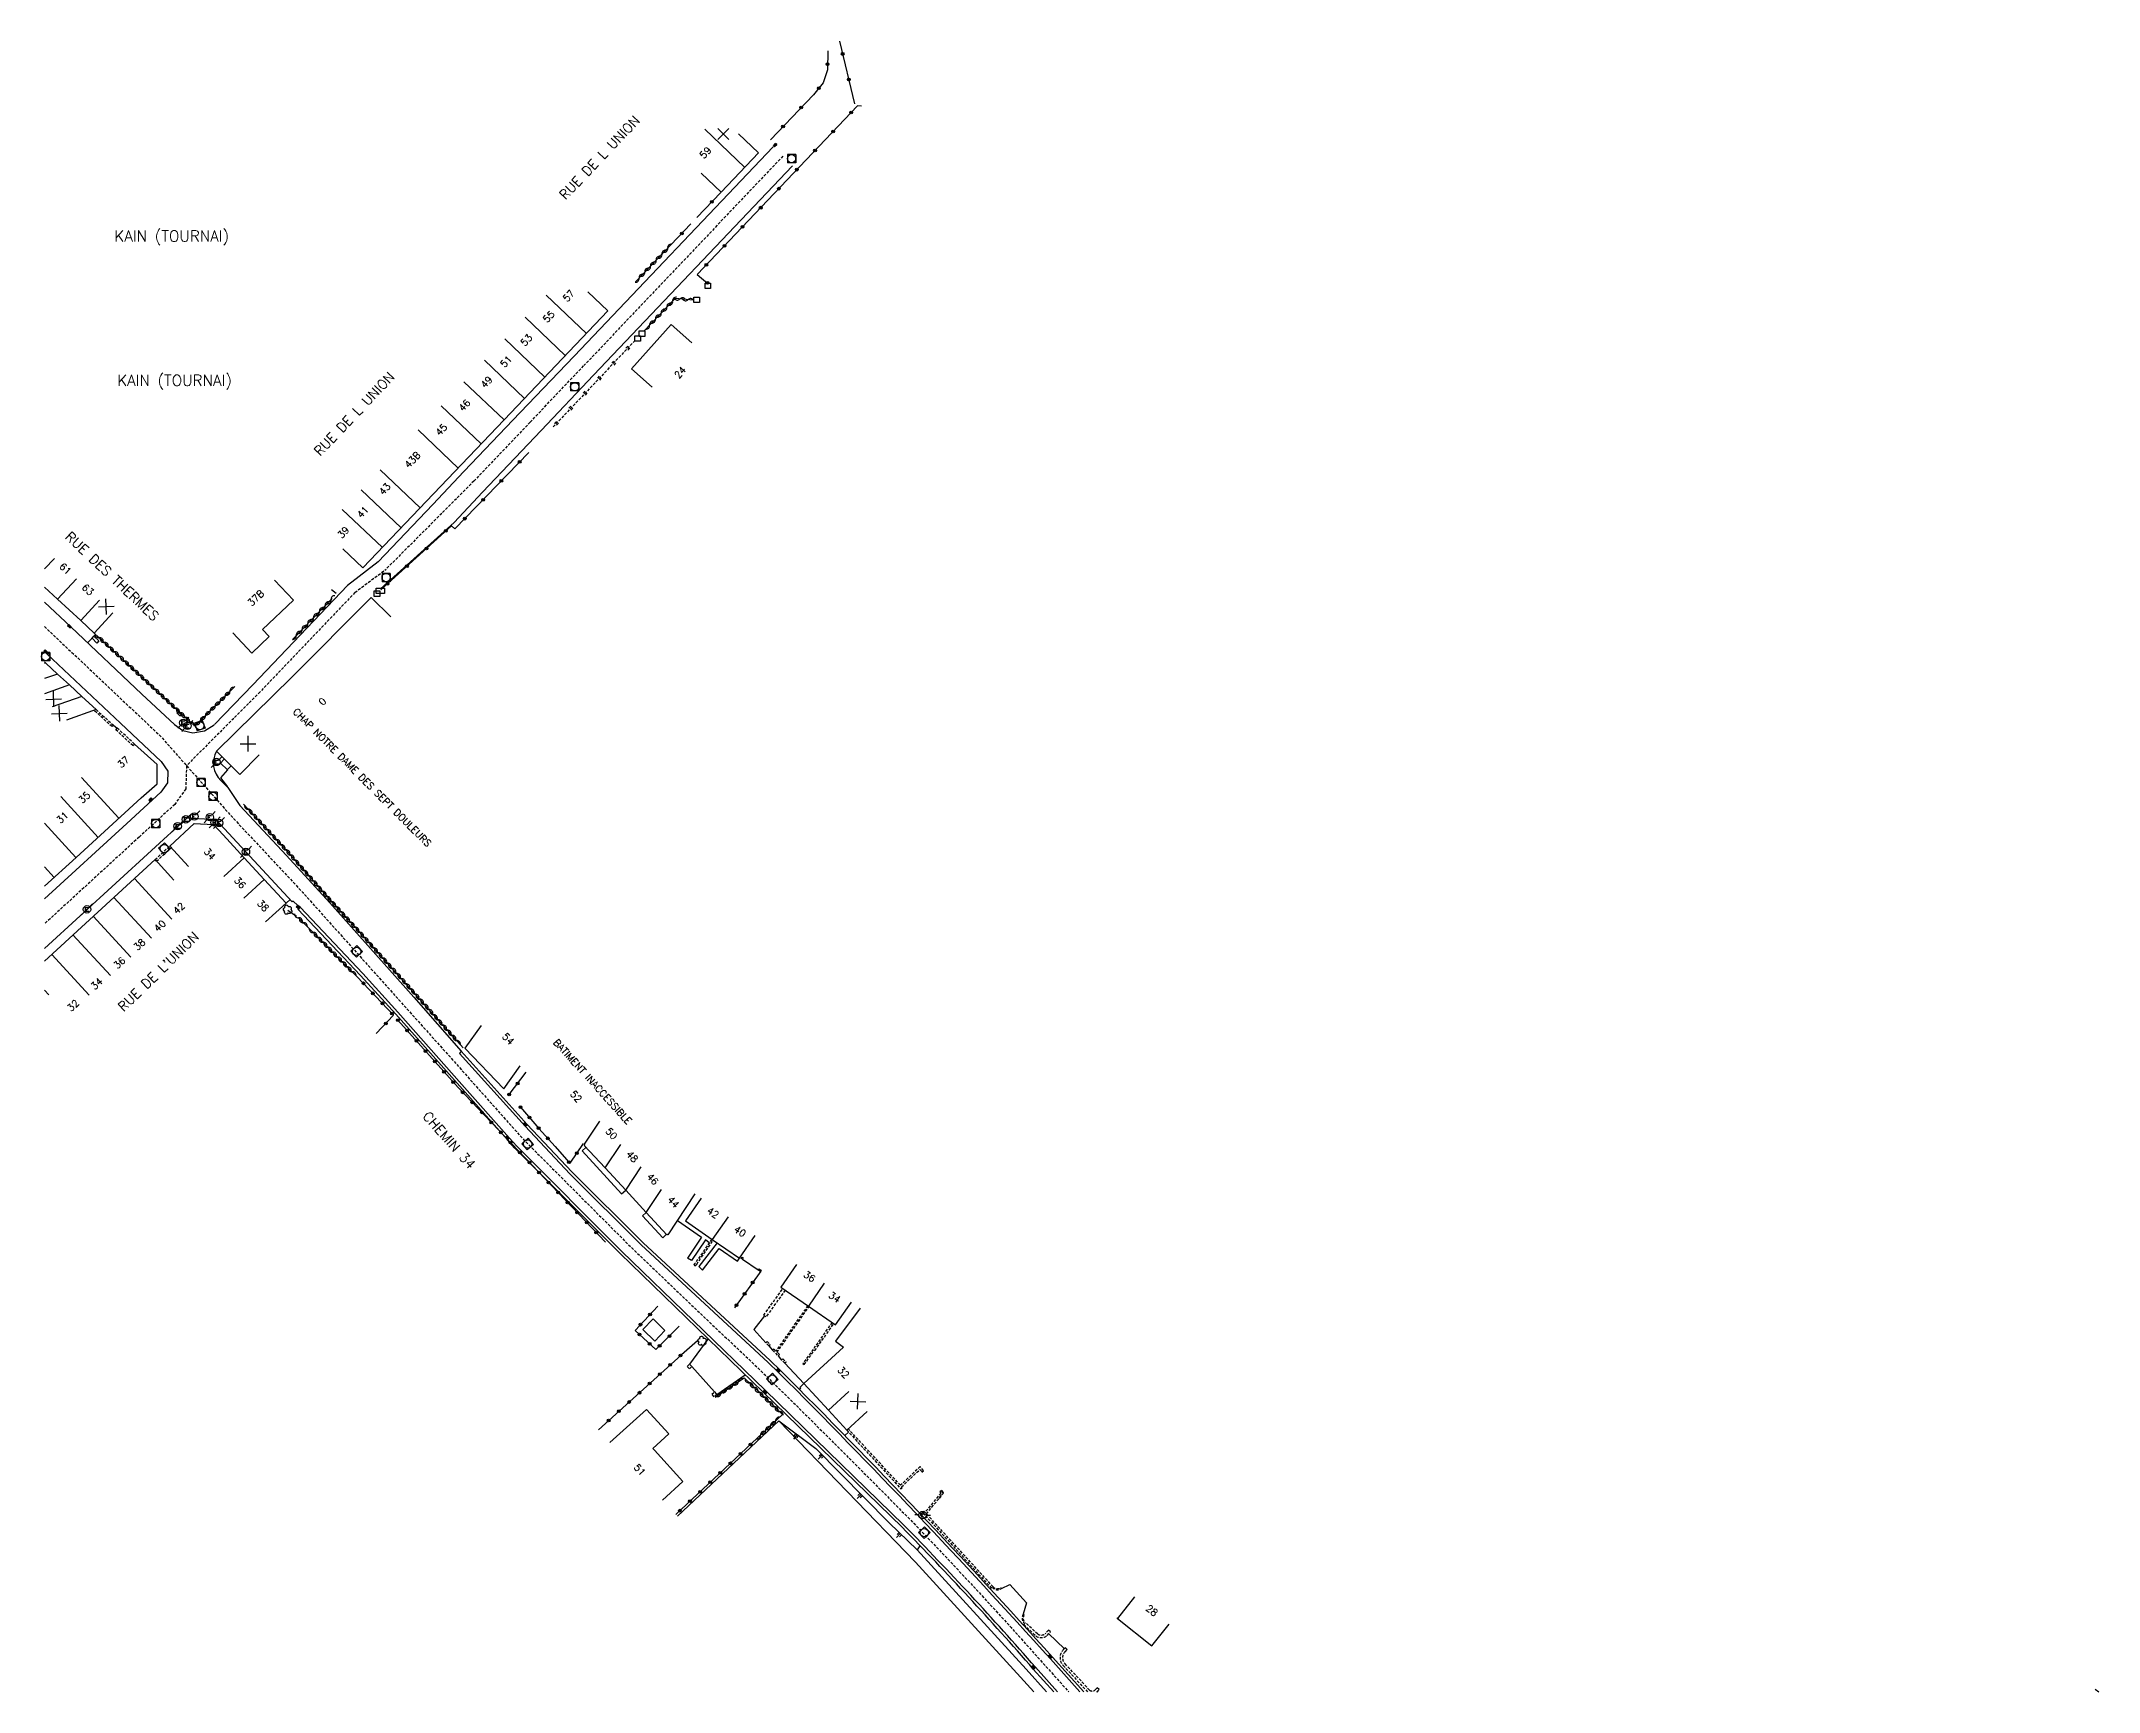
# Model space of a CAD drawing. Header units: millimetres. Extents: x 80999 to 82000, y 146000 to 147001.
# Drawn here: x 80999.4 to 81371.2, y 146000 to 146298.3 of the extents above; entities that cross this region are included whole.
import ezdxf
from ezdxf.enums import TextEntityAlignment as Align

# ---------------------------------------------------------------- set-up
doc = ezdxf.new("R2010")
doc.units = ezdxf.units.MM
doc.linetypes.add('DASHED', pattern=[0.75, 0.5, -0.25])
doc.layers.get('0').update_dxf_attribs({"linetype": 'CONTINUOUS'})
for name, color, linetype in [('W0001', 6, 'DASHED'), ('W0008', 7, 'CONTINUOUS'), ('W0100', 7, 'CONTINUOUS'), ('W0112', 1, 'DASHED'), ('W0211', 2, 'CONTINUOUS'), ('W0220', 5, 'DASHED'), ('W0300', 7, 'CONTINUOUS'), ('W0302', 3, 'CONTINUOUS'), ('W0310', 3, 'CONTINUOUS'), ('W0322', 7, 'CONTINUOUS'), ('W0330', 7, 'CONTINUOUS'), ('W0334', 7, 'CONTINUOUS'), ('W0400', 7, 'CONTINUOUS'), ('W0420', 7, 'CONTINUOUS'), ('W0471', 7, 'CONTINUOUS'), ('W0980', 7, 'CONTINUOUS'), ('W0984', 7, 'CONTINUOUS'), ('W0989', 7, 'CONTINUOUS'), ('W0991', 7, 'CONTINUOUS'), ('W1102', 7, 'CONTINUOUS'), ('W1471', 7, 'CONTINUOUS')]:
    doc.layers.add(name, color=color, linetype=linetype)
doc.styles.get("Standard").update_dxf_attribs({"font": 'romans.shx', "width": 0.85})

# ---------------------------------------------------------------- blocks, each defined once
blk = doc.blocks.new('T400')
for p, q in [((-0.15, 0.3), (0.15, 0.3)), ((-0.15, -0.25), (-0.15, 0.3)), ((-0.15, 0.15), (0.15, 0.15)), ((-0.15, 0), (0.15, 0)), ((0.15, 0.3), (0.15, -0.25)), ((-0.15, -0.15), (0.15, -0.15)), ((-0.15, -0.25), (-0.15, -0.3)), ((-0.15, -0.3), (0.15, -0.3)), ((0.15, -0.3), (0.15, -0.25))]:
    blk.add_line(p, q)
blk = doc.blocks.new('T420')
for p, q in [((0.75, 0.75), (-0.75, 0.75)), ((-0.75, 0.75), (-0.75, -0.75)), ((0.75, 0.75), (0.75, -0.75)), ((0.75, -0.75), (-0.75, -0.75))]:
    blk.add_line(p, q)
blk.add_ellipse((0, 0), major_axis=(-0.53, 0.53), ratio=1, start_param=3.926991, end_param=10.210176)
blk = doc.blocks.new('T300')
for p, q in [((-0.8, 0.51), (-0.86, 0.34)), ((-0.86, 0.34), (-0.86, 0.17)), ((-0.86, 0.17), (-0.74, 0.06)), ((-0.69, 0.63), (-0.8, 0.51)), ((-0.8, -0.06), (-0.74, 0.06)), ((-0.74, 0.06), (-0.69, 0.11)), ((-0.57, 0.69), (-0.69, 0.63)), ((-0.46, 0.69), (-0.57, 0.69)), ((-0.29, 0.63), (-0.46, 0.69)), ((-0.29, 0.63), (-0.17, 0.74)), ((-0.23, 0.57), (-0.29, 0.63)), ((-0.17, 0.74), (-0.06, 0.8)), ((-0.06, 0.8), (0.06, 0.8)), ((0.06, 0.8), (0.23, 0.74)), ((0.23, 0.74), (0.34, 0.63)), ((0.34, 0.63), (0.4, 0.51)), ((0.46, 0.46), (0.34, 0.46)), ((0.4, 0.51), (0.4, 0.46)), ((0.57, 0.4), (0.46, 0.46)), ((0.57, 0.4), (0.69, 0.29)), ((0.69, 0.29), (0.74, 0.17)), ((0.74, 0.06), (0.69, -0.17)), ((0.74, 0.17), (0.74, 0.06)), ((-0.8, -0.17), (-0.8, -0.06)), ((-0.8, -0.23), (-0.8, -0.17)), ((-0.74, -0.34), (-0.8, -0.23)), ((-0.69, -0.4), (-0.74, -0.34)), ((-0.51, -0.46), (-0.69, -0.4)), ((-0.4, -0.46), (-0.51, -0.46)), ((-0.4, -0.46), (-0.34, -0.46)), ((-0.34, -0.46), (-0.34, -0.4)), ((-0.34, -0.51), (-0.34, -0.46)), ((-0.29, -0.63), (-0.34, -0.51)), ((-0.17, -0.74), (-0.29, -0.63)), ((-0.06, -0.8), (-0.17, -0.74)), ((0.06, -0.8), (-0.06, -0.8)), ((0.17, -0.74), (0.06, -0.8)), ((0.23, -0.69), (0.17, -0.74)), ((0.29, -0.46), (0.23, -0.46)), ((0.29, -0.63), (0.23, -0.69)), ((0.46, -0.4), (0.29, -0.46)), ((0.34, -0.51), (0.29, -0.63)), ((0.34, -0.51), (0.34, -0.46)), ((0.57, -0.34), (0.46, -0.4)), ((0.63, -0.29), (0.57, -0.34)), ((0.69, -0.17), (0.63, -0.29))]:
    blk.add_line(p, q)
blk = doc.blocks.new('T471')
for p, q in [((-0.333334, 0.333334), (-0.333334, -0.333334)), ((-0.333334, 0.333334), (0.333334, 0.333334)), ((-0.333334, 0), (0, 0)), ((0.500001, 0.500001), (1.000002, 1.000002)), ((-0.500001, -0.500001), (-1.000002, -1.000002)), ((-0.333334, -0.333334), (0.333334, -0.333334))]:
    blk.add_line(p, q)
blk.add_ellipse((0, 0), major_axis=(0.471405, 0.471405), ratio=1, start_param=5.4977871438, end_param=11.780972451)
blk = doc.blocks.new('t211o')
at = {"color": 0, "linetype": 'Continuous'}
for p, q in [((-0.29, 0.5), (-0.29, 0)), ((0, 1), (0, 0)), ((0.29, 0.5), (0.29, 0))]:
    blk.add_line(p, q, dxfattribs=at)
blk = doc.blocks.new('t310o')
at = {"color": 0, "linetype": 'Continuous'}
for centre, start, end in [((-0.5, 0.38), 216.8699, 323.1304), ((0.5, -0.37), 36.8699, 143.1303)]:
    blk.add_arc(centre, 0.625, start, end, dxfattribs=at)
blk = doc.blocks.new('t322o')
at = {"color": 0, "linetype": 'Continuous'}
for radius in [0.25, 0.15]:
    blk.add_circle((0, 0), radius, dxfattribs=at)
blk = doc.blocks.new('t112o')
at = {"color": 0, "linetype": 'Continuous'}
for p, q in [((-0.5, 0.5), (0.5, 0.5)), ((-0.5, -0.5), (-0.5, 0.5)), ((0.5, 0.5), (0.5, -0.5)), ((0.5, -0.5), (-0.5, -0.5))]:
    blk.add_line(p, q, dxfattribs=at)
blk = doc.blocks.new('t220o')
at = {"color": 0, "linetype": 'Continuous'}
for p, q in [((-0.25, 0.25), (0.25, 0.25)), ((-0.25, -0.25), (0.25, -0.25))]:
    blk.add_line(p, q, dxfattribs=at)
blk = doc.blocks.new('t991o')
at = {"color": 0, "linetype": 'Continuous'}
for p, q in [((-1, 1), (1, -1)), ((-1, -1), (1, 1))]:
    blk.add_line(p, q, dxfattribs=at)
blk = doc.blocks.new('T1471')
at = {"color": 0, "linetype": 'Continuous', "flags": 128}
blk.add_lwpolyline([(-0.75, -0.5), (-0.75, 0.5), (0.75, 0.5), (0.75, -0.5), (-0.75, -0.5)], dxfattribs=at)

msp = doc.modelspace()

# ---------------------------------------------------------------- linework, layer by layer
at = {"layer": 'W0001'}
for p, q in [((81133.42, 146277.49), (81097.45, 146239.63)), ((81087.76, 146229.44), (81097.45, 146239.63)), ((81087.76, 146229.44), (81077.59, 146218.78)), ((81077.59, 146218.78), (81061.71, 146202.86)), ((81056.1, 146198.65), (81061.71, 146202.86))]:
    msp.add_line(p, q, dxfattribs=at)
for points in [[(81056.1, 146198.65), (81038.95, 146180.68), (81025.66, 146167.36)], [(81025.66, 146167.36), (81025.52, 146163.15), (81023.54, 146160.36), (81017.09, 146154.44), (81000, 146138.77)]]:
    msp.add_lwpolyline(points, dxfattribs=at)
at = {"layer": 'W0001', "flags": 128}
msp.add_lwpolyline([(81000, 146192.48), (81002.67, 146189.96), (81020.9, 146172.74), (81033.46, 146158.55), (81046.66, 146144.43), (81073.72, 146114.22), (81076.67, 146110.89), (81085.27, 146101.22), (81086.59, 146099.76), (81105.54, 146080.78), (81116.48, 146070.29), (81119.95, 146067), (81124.24, 146062.94), (81128.09, 146059.29), (81133.33, 146054.21), (81137.73, 146049.86), (81141.9, 146045.7), (81147, 146040.61), (81151.08, 146036.51), (81157.04, 146030.47), (81162.7, 146024.54), (81168.1, 146018.77), (81174.66, 146011.6), (81180.71, 146004.84), (81185.06, 146000)], dxfattribs=at)
at = {"layer": 'W0008'}
for p, q in [((81131.63, 146279.19), (81095.67, 146241.33)), ((81135.15, 146275.74), (81099.19, 146237.88)), ((81085.97, 146231.15), (81095.67, 146241.33)), ((81099.19, 146237.88), (81089.76, 146227.94)), ((81085.97, 146231.15), (81075.79, 146220.5)), ((81079.14, 146216.79), (81089.76, 146227.94)), ((81075.79, 146220.5), (81070.17, 146214.55)), ((81079.14, 146216.79), (81073.99, 146211.29)), ((81070.17, 146214.55), (81060.3, 146204.21)), ((81060.72, 146199.3), (81073.99, 146211.29)), ((81060.3, 146204.21), (81054.77, 146199.92))]:
    msp.add_line(p, q, dxfattribs=at)
for points in [[(81054.77, 146199.92), (81037.62, 146181.95), (81030.73, 146174.78)], [(81000, 146196.87), (81004.73, 146192.42), (81017.56, 146180.3)], [(81000, 146187.98), (81000.43, 146187.58), (81013.74, 146175.06)], [(81017.56, 146180.3), (81023.5, 146174.77), (81025, 146173.71), (81026.82, 146173.3), (81028.93, 146173.62), (81030.68, 146174.75)], [(81013.74, 146175.05), (81021.08, 146168.12), (81022.29, 146166.34), (81022.23, 146164.24), (81021.04, 146162.56), (81014.85, 146156.88), (81000, 146143.26)], [(81025.77, 146157.91), (81019.33, 146152), (81000, 146134.29)], [(81025.77, 146157.91), (81030.97, 146157.62), (81030.97, 146157.62)]]:
    msp.add_lwpolyline(points, dxfattribs=at)
for points in [[(81031.07, 146169.96, 0.342456), (81031.86, 146164.66), (81033.13, 146163.41), (81035.31, 146160.14), (81043.71, 146151.1), (81051.55, 146142.56), (81066.72, 146125.55), (81075.28, 146115.78), (81075, 146115.36), (81086.83, 146102.19), (81094.93, 146093.62), (81107.81, 146080.78), (81130.77, 146059.5), (81132.63, 146057.71, -0.013489), (81181.74, 146005.95), (81187.09, 146000, -0.011822)], [(81183.03, 146000), (81179.04, 146004.44, 0.015432), (81155.29, 146030.09), (81130.19, 146054.51), (81104.34, 146079.56), (81085.35, 146098.58), (81084, 146100.07), (81075.39, 146109.75), (81063.84, 146122.79), (81057.49, 146129.78), (81046.17, 146141.76), (81045.76, 146142.08), (81044.94, 146142.85), (81044.75, 146142.74), (81030.97, 146157.62)]]:
    msp.add_lwpolyline(points, format="xyb", dxfattribs=at)
at = {"layer": 'W0100'}
for p, q in [((81053.92, 146206.53), (81057.54, 146203.08)), ((81041.56, 146200.88), (81044.99, 146197.25)), ((81044.99, 146197.25), (81039.4, 146191.95)), ((81034.03, 146191.33), (81037.47, 146187.7)), ((81039.4, 146191.95), (81040.61, 146190.67)), ((81000.76, 146125.96), (81000, 146126.79))]:
    msp.add_line(p, q, dxfattribs=at)
for points in [[(81118.64, 146274.39), (81122.27, 146270.95), (81129.02, 146278.07), (81125.4, 146281.51)], [(81057.54, 146203.08), (81083.03, 146229.83), (81101.78, 146249.54), (81098.16, 146252.99)], [(81109.77, 146235.72), (81106.04, 146239.05), (81113.2, 146247.07), (81116.93, 146243.74)], [(81000, 146199.62), (81002.37, 146197.42), (81006.54, 146193.57), (81008.95, 146191.32), (81012.36, 146194.98)], [(81038.81, 146169.28), (81035.27, 146165.75), (81031.07, 146169.96), (81044.7, 146183.34), (81059.05, 146197.76), (81062.59, 146194.23)], [(81040.61, 146190.67), (81037.47, 146187.7)], [(81000, 146186.12), (81000.24, 146185.9), (81002.36, 146183.91), (81004.49, 146181.93), (81006.74, 146179.87), (81009.34, 146177.49), (81003.99, 146175.6)], [(81000, 146145.56), (81005.7, 146150.77), (81017.46, 146161.51), (81020.36, 146164.06), (81020.35, 146167.59), (81016.27, 146171.26)], [(81033.71, 146167.31), (81033.02, 146166.61), (81033.04, 146166.58), (81031.78, 146167.83), (81032.48, 146168.54)], [(81026.04, 146149.16), (81022.65, 146152.83), (81027.06, 146156.89), (81030.56, 146156.74), (81030.61, 146156.69)], [(81030.6, 146156.69), (81030.61, 146156.69), (81032.26, 146154.86), (81036.07, 146150.72), (81039.71, 146146.79), (81043.64, 146142.51), (81039.96, 146139.13)], [(81000, 146132.05), (81019.98, 146150.37), (81023.35, 146146.68)], [(81078.88, 146120.41), (81075.92, 146116.28), (81083, 146108.97), (81085.96, 146113.1)], [(81100.3, 146103.13), (81097.52, 146098.97), (81097.64, 146098.85), (81097.49, 146098.71), (81101.3, 146094.71), (81105.02, 146090.66), (81108.71, 146086.63), (81112.46, 146082.6), (81112.57, 146082.7), (81112.66, 146082.6), (81117.59, 146089.97)], [(81118.66, 146089.22), (81115.8, 146085.12), (81120.64, 146081.75), (81125.58, 146078.36), (81128.41, 146082.48)], [(81135.87, 146077.24), (81133.04, 146073.11), (81138.02, 146069.71), (81142.94, 146066.29), (81145.79, 146070.4)], [(81147.36, 146069.31), (81142.91, 146063.36), (81144.36, 146062.28), (81137.19, 146055.69), (81141.63, 146050.89), (81144.94, 146047.28), (81148.62, 146050.67)], [(81102.14, 146045.05), (81108.76, 146051.04), (81112.78, 146046.6), (81109.9, 146043.99), (81110.22, 146043.65), (81115.36, 146038.03), (81111.68, 146034.65)], [(81196.95, 146017.18), (81193.85, 146013.26), (81200.1, 146008.31), (81203.21, 146012.23)]]:
    msp.add_lwpolyline(points, dxfattribs=at)
msp.add_lwpolyline([(81108.11, 146065.45), (81109.96, 146067.39), (81112.09, 146065.29), (81110.25, 146063.36)], close=True, dxfattribs=at)
at = {"layer": 'W0112'}
for p, q in [((81012.87, 146173.84), (81013.14, 146174.14)), ((81015.99, 146170.97), (81016.27, 146171.26)), ((81020.24, 146150.08), (81019.98, 146150.37)), ((81022.65, 146152.83), (81022.93, 146152.54))]:
    msp.add_line(p, q, dxfattribs=at)
for points in [[(81009.34, 146177.49), (81012.44, 146174.67), (81012.2, 146174.4), (81008.96, 146177.35)], [(81015.99, 146170.97), (81012.87, 146173.84)], [(81016.27, 146171.26), (81013.14, 146174.14)], [(81019.98, 146150.37), (81022.65, 146152.83)], [(81020.24, 146150.08), (81022.93, 146152.54)], [(81120.57, 146081.8), (81117.6, 146077.5), (81117.31, 146077.24), (81117.53, 146077), (81117.84, 146077.29), (81120.84, 146081.62)], [(81133.83, 146072.58), (81130.36, 146067.74), (81129.94, 146068.04), (81133.4, 146072.87)], [(81137.91, 146069.78), (81132.15, 146061.57), (81131.77, 146061.97), (81131.53, 146061.75), (81132.53, 146060.7), (81132.77, 146060.93), (81132.35, 146061.36), (81138.14, 146069.62)], [(81138.87, 146061.88), (81137.04, 146059.34), (81137.27, 146059.17), (81139.1, 146061.72), (81139.18, 146061.66), (81142.61, 146066.52)], [(81142.29, 146066.74), (81138.87, 146061.88)], [(81144.94, 146047.28), (81154.76, 146036.67), (81154.99, 146036.87), (81154.86, 146037.03), (81158.18, 146040.18), (81158.54, 146039.72), (81158.83, 146039.94), (81158.21, 146040.71), (81154.64, 146037.32), (81145.21, 146047.53)], [(81162.04, 146036.38), (81162.41, 146035.92), (81161.39, 146034.67)], [(81193.73, 146013.38), (81193.85, 146013.26)]]:
    msp.add_lwpolyline(points, dxfattribs=at)
for points in [[(81126.12, 146078.19), (81125.9, 146078.32), (81126.03, 146078.54), (81126.25, 146078.41)], [(81129.31, 146075.96), (81128.94, 146076.26), (81129.09, 146076.46), (81129.47, 146076.17)], [(81130.85, 146062.5), (81130.33, 146063.07), (81130.57, 146063.29), (81131.09, 146062.72)], [(81133.74, 146059.36), (81133.19, 146059.94), (81133.43, 146060.17), (81133.98, 146059.59)], [(81116.55, 146058.37), (81116.13, 146058.77), (81116.54, 146059.19), (81116.95, 146058.78)], [(81121.01, 146053.32), (81120.58, 146053.77), (81121.03, 146054.2), (81121.46, 146053.75)]]:
    msp.add_lwpolyline(points, close=True, dxfattribs=at)
for points in [[(81171.38, 146018.99), (81159.34, 146032.17), (81162.41, 146035.92), (81162.04, 146036.38), (81161.76, 146036.15), (81161.95, 146035.92), (81159.08, 146032.42), (81158.89, 146032.62), (81158.66, 146032.38), (81171.02, 146018.81), (81171.24, 146018.86, 0.36769), (81172.88, 146018.65), (81172.77, 146018.82, -0.36769), (81171.38, 146018.99)], [(81190.18, 146000.74), (81189.9, 146000.4, -0.400949), (81188.81, 146000.32), (81184.38, 146005.09, -0.42614), (81184.45, 146007.31), (81184.79, 146007.65), (81184.46, 146007.97), (81184.14, 146007.65, 0.423497), (81184.05, 146004.77), (81188.47, 146000, 0.412097)], [(81190.16, 146000, 0.026942), (81190.25, 146000.1), (81190.54, 146000.45), (81190.18, 146000.74)]]:
    msp.add_lwpolyline(points, format="xyb", dxfattribs=at)
msp.add_lwpolyline([(81176.82, 146014.02, 0.334251), (81177.08, 146012.27), (81176.95, 146012.14), (81179.14, 146010.1, 0.343833), (81181.13, 146010.18), (81181.74, 146010.87), (81181.39, 146011.17), (81180.81, 146010.51, -0.329519), (81179.43, 146010.46), (81177.27, 146012.47), (81177.21, 146012.42, -0.332969), (81176.99, 146013.93)], format="xyb", close=True, dxfattribs=at)
at = {"layer": 'W0211'}
msp.add_lwpolyline([(81132.68, 146048.95), (81139.34, 146043.96), (81152.61, 146030.51), (81157.65, 146025.69)], dxfattribs=at)
at = {"layer": 'W0220'}
msp.add_line((81106.7, 146244.16), (81091.77, 146228.44), dxfattribs=at)
at = {"layer": 'W0302'}
msp.add_lwpolyline([(81043.96, 146141.22), (81045.54, 146140.14)], dxfattribs=at)
at = {"layer": 'W0310'}
for p, q in [((81113.28, 146261.57), (81106.79, 146254.76)), ((81044.8, 146190.16), (81051.99, 146197.56))]:
    msp.add_line(p, q, dxfattribs=at)
for points in [[(81117.28, 146251.48), (81113.95, 146251.76), (81108.3, 146245.89)], [(81008.95, 146191.32), (81016.02, 146184.81), (81027.16, 146174.47), (81034.39, 146181.66)], [(81035.98, 146160.38), (81043.9, 146151.84), (81051.71, 146142.96), (81056.73, 146137.48), (81067.35, 146125.67), (81075.63, 146116.37)], [(81045.89, 146139.86), (81056.48, 146129.22)], [(81121.19, 146053.24), (81126.4, 146056.71), (81133.32, 146050.09), (81128.75, 146045.81)]]:
    msp.add_lwpolyline(points, dxfattribs=at)
at = {"layer": 'W0322'}
for p, q in [((81143.66, 146298.26), (81146.37, 146286.93)), ((81122.21, 146270.93), (81117.87, 146266.38)), ((81116.78, 146265.24), (81113.18, 146261.47)), ((81052.69, 146198.46), (81051.86, 146199.12))]:
    msp.add_line(p, q, dxfattribs=at)
for points in [[(81141.53, 146296.5), (81141.46, 146293.07), (81140.69, 146290.71), (81138.92, 146288.56), (81131.16, 146280.44)], [(81147.62, 146286.51), (81146.9, 146286.58), (81117.95, 146256.12), (81119.86, 146254.48)], [(81087.5, 146223.94), (81074.13, 146210.12), (81073.52, 146210.67), (81060.76, 146199.12)], [(81033.04, 146166.58), (81031.8, 146165.15), (81033.04, 146163.5)], [(81056.48, 146129.22), (81063.08, 146122.28), (81059.95, 146118.94)], [(81063.86, 146121.35), (81074.73, 146109.19), (81101.35, 146081.25)], [(81083.97, 146107.94), (81087.05, 146111.97)], [(81086.01, 146105.66), (81089.33, 146101.82), (81092.29, 146098.52)], [(81094.74, 146095.72), (81094.96, 146095.5), (81097.38, 146099.1)], [(81129.4, 146075.99), (81124.69, 146069.38)], [(81114.68, 146066.05), (81110.46, 146061.83), (81106.73, 146065.31), (81110.83, 146069.7)], [(81115.07, 146060.92), (81100.07, 146047.34)], [(81114.06, 146032.05), (81128.75, 146045.81)]]:
    msp.add_lwpolyline(points, dxfattribs=at)
at = {"layer": 'W0330'}
msp.add_lwpolyline([(81114.36, 146031.73), (81132.68, 146048.95), (81157.37, 146023.45), (81176.37, 146002.65), (81178.75, 146000)], dxfattribs=at)
at = {"layer": 'W0334'}
for points in [[(81009.23, 146191.06), (81007.76, 146189.56)], [(81012.44, 146174.67), (81013.14, 146174.14)], [(81043.64, 146142.51), (81044.36, 146143.15)], [(81092.29, 146098.52), (81094.74, 146095.72)], [(81097.81, 146098.38), (81097.13, 146097.73), (81104.27, 146089.99), (81105.01, 146090.67)], [(81108.71, 146086.63), (81108.07, 146086.04), (81111.74, 146082.06), (81112.39, 146082.67)], [(81114.37, 146085.15), (81118.7, 146082.13), (81116.19, 146078.36)], [(81120.1, 146081.12), (81119.41, 146081.65), (81116.88, 146077.91), (81116.19, 146078.36)], [(81121.56, 146081.12), (81118.23, 146076.84), (81118.86, 146076.22), (81121.87, 146080.1), (81125.23, 146077.8), (81125.58, 146078.36)], [(81126.12, 146078.19), (81128.94, 146076.26)], [(81130.07, 146067.95), (81128.17, 146065.49), (81130.33, 146063.07)], [(81117.97, 146063.42), (81115.07, 146060.92)], [(81119.87, 146063.72), (81116.54, 146059.19)], [(81130.85, 146062.5), (81131.53, 146061.75)], [(81132.53, 146060.7), (81133.19, 146059.94)], [(81116.95, 146058.78), (81121.03, 146054.2)], [(81121.46, 146053.75), (81126.59, 146057.31)], [(81133.74, 146059.36), (81137.19, 146055.69), (81136.45, 146055.02), (81136.64, 146054.87), (81136.39, 146054.65)], [(81145.25, 146046.95), (81144.58, 146046.34)], [(81158.13, 146026.41), (81157.65, 146025.69)], [(81157.65, 146025.69), (81177.34, 146004.1), (81181.06, 146000)], [(81172.88, 146018.65), (81174.4, 146019.37), (81177.43, 146016.11), (81176.82, 146014.02)], [(81171.02, 146018.81), (81170.86, 146018.64)], [(81181.43, 146010.52), (81184.28, 146007.79)], [(81190.25, 146000.1), (81190.36, 146000)]]:
    msp.add_lwpolyline(points, dxfattribs=at)
msp.add_lwpolyline([(81009.47, 146189.5), (81008.59, 146190.36), (81008.93, 146190.76), (81009.81, 146189.9)], close=True, dxfattribs=at)
at = {"layer": 'W0334', "flags": 128}
msp.add_lwpolyline([(81024.48, 146176.33), (81024.68, 146176.55), (81024.1, 146177.1), (81023.89, 146176.88)], close=True, dxfattribs=at)
at = {"layer": 'W0334'}
msp.add_lwpolyline([(81182.36, 146000), (81178.66, 146004.11, 0.015431), (81154.94, 146029.73), (81129.84, 146054.15), (81103.99, 146079.2), (81084.99, 146098.24), (81083.63, 146099.74), (81075.02, 146109.42), (81063.47, 146122.46), (81057.12, 146129.44), (81045.78, 146141.43), (81046.17, 146141.76)], format="xyb", dxfattribs=at)
at = {"layer": 'W0334', "flags": 128}
msp.add_lwpolyline([(81075.28, 146115.78), (81087.19, 146102.53), (81095.29, 146093.96), (81108.16, 146081.14), (81131.11, 146059.87), (81132.98, 146058.07, -0.01349), (81182.11, 146006.29), (81187.77, 146000, -0.011821)], format="xyb", dxfattribs=at)
at = {"layer": 'W1102'}
for p, q in [((81119.29, 146282.34), (81126.55, 146275.46)), ((81090.65, 146252.35), (81097.9, 146245.46)), ((81086.85, 146248.36), (81094.1, 146241.47)), ((81083.15, 146244.46), (81090.4, 146237.57)), ((81079.47, 146240.6), (81086.71, 146233.7)), ((81075.79, 146236.72), (81083.03, 146229.83)), ((81071.65, 146232.38), (81078.88, 146225.48)), ((81067.49, 146228.02), (81074.73, 146221.12)), ((81060.62, 146220.81), (81067.86, 146213.91)), ((81057.2, 146217.22), (81064.44, 146210.32)), ((81053.81, 146213.66), (81061.04, 146206.76)), ((81001.78, 146204.79), (81000, 146202.89)), ((81005.76, 146201.09), (81002.37, 146197.42)), ((81009.93, 146197.24), (81006.54, 146193.57)), ((81006.69, 146165.22), (81013.43, 146157.84)), ((81002.93, 146161.78), (81009.67, 146154.4)), ((81000, 146156.99), (81005.69, 146150.77)), ((81032.39, 146147.34), (81036.07, 146150.72)), ((81000, 146149.08), (81001.76, 146147.17)), ((81023.03, 146139.61), (81016.28, 146146.98)), ((81036.03, 146143.4), (81039.71, 146146.79)), ((81019.31, 146136.19), (81012.55, 146143.56)), ((81015.57, 146132.77), (81008.82, 146140.14)), ((81011.91, 146129.41), (81005.15, 146136.78)), ((81008.06, 146125.87), (81001.3, 146133.24)), ((81123.5, 146085.86), (81120.64, 146081.75)), ((81140.84, 146073.84), (81138.02, 146069.71)), ((81145.3, 146054.28), (81141.63, 146050.89)), ((81370.48, 146000.46), (81371.17, 146000))]:
    msp.add_line(p, q, dxfattribs=at)
at = {"layer": 'W1102', "flags": 128}
for points in [[(81000.24, 146185.9), (81000, 146185.82)], [(81002.36, 146183.91), (81000, 146183.08)], [(81004.49, 146181.93), (81000, 146180.35)], [(81006.74, 146179.87), (81001.39, 146177.98)], [(81101.3, 146094.71), (81104.11, 146098.92)], [(81105.02, 146090.66), (81107.81, 146094.84)], [(81108.71, 146086.63), (81111.49, 146090.78)]]:
    msp.add_lwpolyline(points, dxfattribs=at)

# ---------------------------------------------------------------- block references
at = {"layer": 'W0112'}
for p in [(81119.84, 146254.05), (81117.84, 146251.52), (81107.19, 146244.54), (81107.96, 146245.41), (81060.08, 146198.43)]:
    msp.add_blockref('t112o', p, dxfattribs=at)
at = {"layer": 'W0211'}
for p, rotation in [((81136.01, 146046.46), 143.166022052252), ((81140.52, 146042.77), 134.614445688092), ((81147.54, 146035.65), 134.614445688092), ((81154.62, 146028.59), 136.259300447295)]:
    msp.add_blockref('t211o', p, dxfattribs=dict(at, rotation=rotation))
at = {"layer": 'W0220', "rotation": 226.463210501995}
for p in [(81105.41, 146242.8), (81102.83, 146240.08), (81097.66, 146234.64), (81100.24, 146237.36), (81095.08, 146231.93), (81092.49, 146229.21)]:
    msp.add_blockref('t220o', p, dxfattribs=at)
at = {"layer": 'W0300'}
for p, rotation in [((81043.96, 146141.22), 325.713235396441), ((81118.83, 146063.26), 312.61322933578)]:
    msp.add_blockref('T300', p, dxfattribs=dict(at, rotation=rotation))
at = {"layer": 'W0310'}
for p, rotation in [((81112.59, 146260.85), 226.3643271972169), ((81108.45, 146256.51), 226.3643271972169), ((81109.49, 146257.59), 226.3643271972169), ((81110.52, 146258.68), 226.3643271972169), ((81111.56, 146259.77), 226.3643271972169), ((81107.42, 146255.42), 226.3643271972169), ((81111.41, 146249.12), 226.0688165544016), ((81112.45, 146250.2), 226.0688165544016), ((81113.49, 146251.28), 226.0688165544016), ((81114.78, 146251.69), 175.0949529672231), ((81116.28, 146251.56), 175.0949529672231), ((81109.33, 146246.96), 226.0688165544016), ((81110.37, 146248.04), 226.0688165544016), ((81051.77, 146197.33), 45.82427903631869), ((81048.63, 146194.11), 45.82427903631869), ((81049.68, 146195.18), 45.82427903631869), ((81050.72, 146196.26), 45.82427903631869), ((81009.87, 146190.47), 317.308576871025), ((81010.79, 146189.62), 317.308576871025), ((81045.49, 146190.88), 45.82427903631869), ((81046.54, 146191.95), 45.82427903631869), ((81047.58, 146193.03), 45.82427903631869), ((81011.71, 146188.78), 317.308576871025), ((81012.63, 146187.93), 317.308576871025), ((81013.55, 146187.08), 317.308576871025), ((81014.47, 146186.23), 317.308576871025), ((81015.39, 146185.39), 317.308576871025), ((81016.3, 146184.54), 317.156847975372), ((81017.22, 146183.69), 317.156847975372), ((81018.14, 146182.84), 317.156847975372), ((81019.05, 146181.99), 317.156847975372), ((81019.97, 146181.14), 317.156847975372), ((81020.89, 146180.29), 317.156847975372), ((81021.8, 146179.44), 317.156847975372), ((81022.72, 146178.59), 317.156847975372), ((81031.73, 146179.01), 44.81373573076279), ((81032.62, 146179.89), 44.81373573076279), ((81033.5, 146180.77), 44.81373573076279), ((81023.64, 146177.74), 317.156847975372), ((81024.55, 146176.89), 317.156847975372), ((81025.47, 146176.04), 317.156847975372), ((81026.39, 146175.19), 317.156847975372), ((81028.18, 146175.49), 44.81373573076279), ((81029.07, 146176.37), 44.81373573076279), ((81029.96, 146177.25), 44.81373573076279), ((81030.84, 146178.13), 44.81373573076279), ((81036.83, 146159.47), 312.843446052069), ((81037.68, 146158.55), 312.843446052069), ((81038.53, 146157.63), 312.843446052069), ((81039.38, 146156.72), 312.843446052069), ((81040.23, 146155.8), 312.843446052069), ((81041.08, 146154.88), 312.843446052069), ((81041.93, 146153.97), 312.843446052069), ((81042.78, 146153.05), 312.843446052069), ((81043.63, 146152.13), 312.843446052069), ((81044.46, 146151.2), 311.33064315824), ((81045.29, 146150.26), 311.33064315824), ((81046.11, 146149.32), 311.33064315824), ((81046.94, 146148.39), 311.33064315824), ((81047.76, 146147.45), 311.33064315824), ((81048.59, 146146.51), 311.33064315824), ((81049.41, 146145.57), 311.33064315824), ((81050.24, 146144.63), 311.33064315824), ((81051.06, 146143.69), 311.33064315824), ((81051.89, 146142.76), 312.505715291797), ((81052.74, 146141.84), 312.505715291797), ((81045.9, 146139.86), 314.8558088004065), ((81046.78, 146138.97), 314.8558088004065), ((81053.58, 146140.92), 312.505715291797), ((81054.43, 146139.99), 312.505715291797), ((81055.27, 146139.07), 312.505715291797), ((81056.12, 146138.15), 312.505715291797), ((81048.54, 146137.2), 314.8558088004065), ((81049.42, 146136.31), 314.8558088004065), ((81050.3, 146135.43), 314.8558088004065), ((81051.19, 146134.54), 314.8558088004065), ((81052.07, 146133.65), 314.8558088004065), ((81056.96, 146137.23), 311.947270380847), ((81057.8, 146136.3), 311.947270380847), ((81058.63, 146135.37), 311.947270380847), ((81059.47, 146134.44), 311.947270380847), ((81052.95, 146132.77), 314.8558088004065), ((81053.83, 146131.88), 314.8558088004065), ((81054.71, 146130.99), 314.8558088004065), ((81055.59, 146130.11), 314.8558088004065), ((81060.3, 146133.51), 311.947270380847), ((81061.14, 146132.58), 311.947270380847), ((81061.97, 146131.65), 311.947270380847), ((81062.81, 146130.72), 311.947270380847), ((81063.64, 146129.79), 311.947270380847), ((81064.48, 146128.86), 311.947270380847), ((81065.32, 146127.93), 311.947270380847), ((81066.15, 146127), 311.947270380847), ((81066.99, 146126.07), 311.947270380847), ((81067.82, 146125.14), 311.709756905632), ((81068.65, 146124.21), 311.709756905632), ((81069.48, 146123.27), 311.709756905632), ((81070.31, 146122.34), 311.709756905632), ((81071.15, 146121.41), 311.709756905632), ((81071.98, 146120.47), 311.709756905632), ((81072.81, 146119.54), 311.709756905632), ((81073.64, 146118.61), 311.709756905632), ((81074.47, 146117.67), 311.709756905632), ((81125.35, 146056.01), 33.65555307040741), ((81127.29, 146055.85), 316.234928853518), ((81122.23, 146053.93), 33.65555307040741), ((81123.27, 146054.63), 33.65555307040741), ((81124.31, 146055.32), 33.65555307040741), ((81128.2, 146054.99), 316.234928853518), ((81129.1, 146054.12), 316.234928853518), ((81130, 146053.26), 316.234928853518), ((81130.91, 146052.4), 316.234928853518), ((81131.81, 146051.53), 316.234928853518), ((81132.1, 146048.95), 223.08450614538), ((81132.71, 146050.67), 316.234928853518), ((81129.36, 146046.39), 223.08450614538), ((81130.28, 146047.24), 223.08450614538), ((81131.19, 146048.1), 223.08450614538)]:
    msp.add_blockref('t310o', p, dxfattribs=dict(at, rotation=rotation))
at = {"layer": 'W0322'}
for p, rotation in [((81141.48, 146294.12), 268.7629975037087), ((81144.21, 146295.95), 283.4459524765509), ((81145.32, 146291.33), 283.4459524765509), ((81139.92, 146289.77), 230.5630612864657), ((81136.73, 146286.26), 226.2884627306576), ((81145.76, 146285.38), 226.4481130572221), ((81133.44, 146282.83), 226.2884627306576), ((81142.49, 146281.94), 226.4481130572221), ((81139.22, 146278.5), 226.4481130572221), ((81135.94, 146275.05), 226.4481130572221), ((81120.57, 146269.21), 226.3205436809688), ((81129.4, 146268.17), 226.4481130572221), ((81132.67, 146271.61), 226.4481130572221), ((81126.12, 146264.73), 226.4481130572221), ((81115.14, 146263.52), 226.3677221042646), ((81122.85, 146261.28), 226.4481130572221), ((81119.58, 146257.84), 226.4481130572221), ((81119.76, 146254.58), 319.438120308832), ((81085.85, 146222.23), 225.9548506855448), ((81082.54, 146218.82), 225.9548506855448), ((81079.24, 146215.4), 225.9548506855448), ((81072.53, 146209.77), 222.1461021157324), ((81075.94, 146211.99), 225.9548506855448), ((81069.01, 146206.58), 222.1461021157324), ((81065.49, 146203.4), 222.1461021157324), ((81061.97, 146200.21), 222.1461021157324), ((81057.62, 146128.02), 313.5817408129871), ((81059.34, 146126.21), 313.5817408129871), ((81061.07, 146124.4), 313.5817408129871), ((81061.66, 146120.76), 226.9280057359681), ((81062.79, 146122.59), 313.5817408129871), ((81063.86, 146121.35), 311.798959548234), ((81065.53, 146119.49), 311.798959548234), ((81067.2, 146117.62), 311.798959548234), ((81068.86, 146115.76), 311.798959548234), ((81070.53, 146113.9), 311.798959548234), ((81072.19, 146112.03), 311.798959548234), ((81073.86, 146110.17), 311.798959548234), ((81075.56, 146108.33), 313.613185070793), ((81085.49, 146109.92), 52.707607734671), ((81077.28, 146106.52), 313.613185070793), ((81079, 146104.71), 313.613185070793), ((81083.97, 146107.94), 52.707607734671), ((81086.01, 146105.66), 310.797183167009), ((81080.73, 146102.9), 313.613185070793), ((81082.45, 146101.09), 313.613185070793), ((81087.65, 146103.77), 310.797183167009), ((81089.28, 146101.87), 310.797183167009), ((81084.18, 146099.28), 313.613185070793), ((81085.9, 146097.47), 313.613185070793), ((81090.95, 146100.01), 311.8523145948649), ((81096.18, 146097.32), 56.1444002133945), ((81087.63, 146095.66), 313.613185070793), ((81089.35, 146093.85), 313.613185070793), ((81094.74, 146095.72), 315.091883185977), ((81091.08, 146092.04), 313.613185070793), ((81092.8, 146090.23), 313.613185070793), ((81094.52, 146088.42), 313.613185070793), ((81096.25, 146086.61), 313.613185070793), ((81097.97, 146084.8), 313.613185070793), ((81099.7, 146082.99), 313.613185070793), ((81126.5, 146071.92), 234.490865763778), ((81127.95, 146073.96), 234.490865763778), ((81109.41, 146068.18), 46.9983808551691), ((81125.05, 146069.89), 234.490865763778), ((81107.51, 146064.57), 136.9983808551172), ((81107.7, 146066.35), 46.9983808551691), ((81112.91, 146064.28), 225.0375977062056), ((81109.34, 146062.87), 136.9983808551172), ((81111.14, 146062.51), 225.0375977062056), ((81114.9, 146060.76), 222.1577056532728), ((81111.19, 146057.41), 222.1577056532728), ((81113.05, 146059.09), 222.1577056532728), ((81105.63, 146052.37), 222.1577056532728), ((81107.49, 146054.05), 222.1577056532728), ((81109.34, 146055.73), 222.1577056532728), ((81101.93, 146049.02), 222.1577056532728), ((81103.78, 146050.7), 222.1577056532728), ((81123.92, 146041.29), 43.1542292029923), ((81125.74, 146043), 43.1542292029923), ((81127.57, 146044.71), 43.1542292029923), ((81120.27, 146037.87), 43.1542292029923), ((81122.1, 146039.58), 43.1542292029923), ((81116.62, 146034.45), 43.1542292029923), ((81118.45, 146036.16), 43.1542292029923), ((81114.8, 146032.74), 43.1542292029923)]:
    msp.add_blockref('t322o', p, dxfattribs=dict(at, rotation=rotation))
at = {"layer": 'W0400'}
for p, rotation in [((81132.01, 146279.47), 137.3781685766578), ((81004.49, 146192.54), 46.72675217000199), ((81000.23, 146187.95), 46.7237893813133), ((81019.17, 146161.2), 313.1175971635277), ((81023.71, 146156.17), 132.1900114246872), ((81045.81, 146141.75), 51.92996271044304), ((81086.87, 146102.57), 41.63923401167504), ((81083.61, 146100.1), 41.63923401167504), ((81132.58, 146058.08), 46.096248532961), ((81130.21, 146054.17), 45.89135611191899), ((81178.67, 146004.43), 42.38705604579599), ((81181.68, 146006.38), 42.70672747098401)]:
    msp.add_blockref('T400', p, dxfattribs=dict(at, rotation=rotation))
at = {"layer": 'W0420'}
for p in [(81134.97, 146277.02), (81095.81, 146235.8), (81061.73, 146201.34), (81000.22, 146187.07), (81028.3, 146164.31), (81030.47, 146161.8), (81020.11, 146156.89)]:
    msp.add_blockref('T420', p, dxfattribs=at)
for p, rotation in [((81028.06, 146174.58), 19.9736917895143), ((81021.66, 146152.37), 222.259340471134), ((81056.38, 146133.78), 313.366695728341), ((81087.3, 146098.98), 311.639234011675), ((81131.48, 146056.51), 312.61322933578), ((81158.96, 146028.78), 314.155292585429)]:
    msp.add_blockref('T420', p, dxfattribs=dict(at, rotation=rotation))
at = {"layer": 'W0471'}
for p in [(81025.08, 146175.1), (81025.82, 146174.54), (81031.09, 146168.02), (81024.06, 146156.41), (81025.54, 146157.65), (81027.07, 146158.18), (81029.86, 146158.04), (81030.75, 146157.09), (81031.54, 146157), (81036.4, 146151.78), (81007.68, 146141.39)]:
    msp.add_blockref('T471', p, dxfattribs=at)
at = {"layer": 'W0471', "rotation": 314.155292585429}
msp.add_blockref('T471', (81158.66, 146031.95), dxfattribs=at)
at = {"layer": 'W0991'}
for p, rotation in [((81122.63, 146281.51), 90), ((81011.15, 146196.1), 47.05838073413779), ((81001.66, 146179.38), 47.04119494742471), ((81002.69, 146176.79), 47.51658572458789), ((81036.79, 146171.31), 44.45904591626467), ((81146.96, 146052.47), 42.6244950672269)]:
    msp.add_blockref('t991o', p, dxfattribs=dict(at, rotation=rotation))
at = {"layer": 'W1471'}
msp.add_blockref('T1471', (81060.66, 146198.95), dxfattribs=at)

# ---------------------------------------------------------------- texts
at = {"layer": 'W0980'}
for p in [(81023, 146262.91), (81023.5, 146236.83)]:
    msp.add_text('KAIN (TOURNAI)', height=2, dxfattribs=at).set_placement(p, align=Align.MIDDLE)
at = {"layer": 'W0984'}
for s, rotation, p in [('CHAP NOTRE DAME DES SEPT DOULEURS', 314.9753, (81057.4, 146165.22)), ('BATIMENT INACCESSIBLE', 312.1947, (81099.03, 146110.25))]:
    msp.add_text(s, height=1.25, rotation=rotation, dxfattribs=at).set_placement(p, align=Align.MIDDLE)
at = {"layer": 'W0989'}
for s, rotation, p in [('RUE DE L UNION', 46.4665, (81100.27, 146277.22)), ('RUE DE L UNION', 46.4665, (81055.96, 146230.91)), ('RUE DES THERMES', 316.6157, (81012.24, 146201.58)), ("RUE DE L'UNION", 44.3835, (81020.57, 146130.14)), ('CHEMIN 34', 311.6008, (81073.12, 146099.68))]:
    msp.add_text(s, height=1.75, rotation=rotation, dxfattribs=at).set_placement(p, align=Align.MIDDLE)
at = {"layer": 'W0991'}
for s, rotation, p in [('59', 46.4823, (81119.42, 146278.12)), ('57', 46.4354, (81094.71, 146252.26)), ('55', 46.4339, (81091.12, 146248.49)), ('53', 46.433, (81087.09, 146244.25)), ('51', 46.4344, (81083.4, 146240.38)), ('24', 48.2691, (81114.85, 146238.41)), ('49', 46.4342, (81079.87, 146236.66)), ('46', 46.376, (81075.88, 146232.47)), ('45', 46.3781, (81071.69, 146228.07)), ('43B', 46.3789, (81066.48, 146222.61)), ('43', 46.3788, (81061.48, 146217.36)), ('41', 46.3786, (81057.49, 146213.17)), ('39', 46.3786, (81054, 146209.51)), ('61', 317.1999, (81003.77, 146202.94)), ('63', 317.2409, (81007.85, 146199.16)), ('37B', 43.4544, (81038.18, 146197.64)), ('0', 45.1372, (81050.21, 146178.95)), ('37', 41.3237, (81014.24, 146168.01)), ('35', 42.4059, (81007.19, 146161.61)), ('31', 42.4036, (81003.22, 146157.99)), ('34', 312.5604, (81029.87, 146151.4)), ('36', 312.5604, (81035.33, 146146.2)), ('42', 42.5255, (81024.28, 146141.57)), ('38', 312.5604, (81039.49, 146142.05)), ('40', 42.5212, (81020.84, 146138.41)), ('38', 42.5231, (81017.15, 146135.03)), ('36', 42.5226, (81013.54, 146131.72)), ('34', 42.5236, (81009.43, 146127.95)), ('32', 42.5228, (81005.16, 146124.03)), ('54', 314.085, (81083.79, 146117.98)), ('52', 312.1947, (81096.05, 146107.58)), ('50', 312.1947, (81102.44, 146100.86)), ('48', 312.1947, (81106.19, 146096.72)), ('46', 312.1947, (81109.88, 146092.65)), ('44', 312.1947, (81113.63, 146088.51)), ('42', 325.1778, (81120.79, 146086.58)), ('40', 325.4942, (81125.66, 146083.21)), ('36', 325.5972, (81138.23, 146075.04)), ('34', 325.2209, (81142.76, 146071.3)), ('32', 312.6245, (81144.37, 146057.73)), ('51', 312.5093, (81107.55, 146040.11)), ('28', 321.6573, (81200.08, 146014.7))]:
    msp.add_text(s, height=1.25, rotation=rotation, dxfattribs=at).set_placement(p, align=Align.MIDDLE)

doc.saveas('drawing.dxf')
